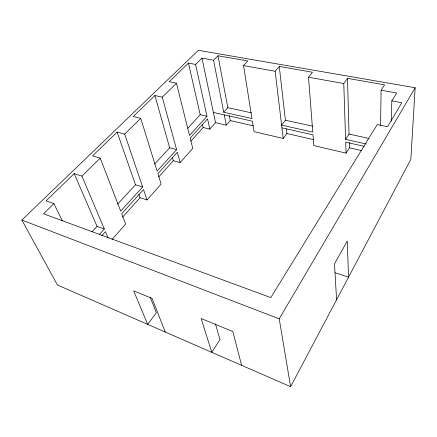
<?xml version="1.0" encoding="UTF-8"?>
<svg xmlns="http://www.w3.org/2000/svg" width="437" height="437" viewBox="0 0 437 437"><rect width="100%" height="100%" fill="white"/><g stroke="black" fill="none" stroke-linecap="round" stroke-linejoin="round"><path stroke-width="0.66" d="M380.551 125.43L381.108 90.219L384.587 84.822L347.497 78.354L343.766 83.533L345.601 139.392L366.239 143.986M391.219 121.131L391.831 100.865L396.665 93.005L381.108 90.219M415.15 87.733L410.846 159.352L290.616 386.69L57.438 285.022L21.85 220.051L198.36 50.31L415.15 87.733L279.221 318.841L290.616 386.69M281.936 127.844L312.996 134.825L313.837 145.603L346.055 153.125L349.431 147.821L349.289 142.675M345.601 139.392L349.048 134.104L347.497 78.354M213.382 112.429L252.395 121.196L254.055 131.652L283.209 138.453L286.918 133.531L286.393 128.893M279.27 66.451L285.405 120.235L281.608 125.14L312.783 132.083L308.5 77.223L312.444 72.242L279.27 66.451L275.141 71.247L283.209 138.453M190.958 141.08L203.15 127.522L209.804 129.117L215.528 122.655L226.279 125.168L230.25 120.574L229.278 115.434M223.749 112.254L227.808 107.682L217.981 55.761L247.823 60.967L243.535 65.588L251.969 118.536L223.749 112.254L213.551 60.224L217.981 55.761M112.025 239.465L125.687 224.044L121.699 213.726L143.522 189.609L147.034 199.955L161.127 184.053L157.915 173.708L177.329 152.262L180.148 162.586L173.314 160.696L172.407 157.478M180.148 162.586L192.75 148.367L190.171 138.07L207.553 118.869L209.804 129.117M122.677 216.992L140.02 197.71L138.895 194.487M158.74 176.898L173.314 160.696M101.799 235.707L105.459 231.665L108.026 237.717M99.374 234.5L104.35 229.037L81.921 176.1L74.181 173.647L46.082 200.834L53.92 203.609L62.245 220.783M142.626 186.976L120.683 211.087L100.215 158.128L92.551 155.872L117.121 132.105L124.676 134.099L142.626 186.976L135.503 184.769L117.121 132.105M162.269 97.167L176.608 149.634L157.096 171.075L140.725 118.334L133.252 116.499L154.917 95.539L162.269 97.167L176.466 83.221L189.516 135.448L206.98 116.258L195.59 64.436L201.987 58.154L213.551 60.224M91.961 231.9L97.047 226.399L74.181 173.647M117.586 204.161L135.503 184.769M154.611 164.083L169.671 147.788L154.917 95.539M187.741 128.221L200.222 114.707L188.434 63.108L195.59 64.436M53.92 203.609L43.558 213.797L270.814 297.608L377.251 124.567L387.564 126.692L401.843 102.722L391.831 100.865M81.921 176.1L100.215 158.128M124.676 134.099L140.725 118.334M188.434 63.108L169.19 81.724L176.466 83.221M243.535 65.588L275.141 71.247M308.5 77.223L343.766 83.533M227.808 107.682L251.33 112.806M285.405 120.235L312.455 126.129M349.048 134.104L368.894 138.431M364.256 146.351L345.694 142.178L346.055 153.125M230.25 120.574L253.296 125.845M286.918 133.531L313.416 139.589M349.431 147.821L361.339 150.547M200.222 114.707L206.98 116.258M169.671 147.788L176.608 149.634M140.02 197.71L147.034 199.955M335.13 272.732L348.546 277.162L347.257 241.06L334.485 263.981L336.583 299.771M97.047 226.399L104.35 229.037M21.85 220.051L279.221 318.841M150.219 297.138L156.353 312.75L147.668 324.363L133.651 290.851L152.103 298.416L165.23 332.022M215.425 323.866L219.98 339.587L211.765 352.309L201.173 318.54L232.817 331.519L241.639 365.337M202.424 124.326L203.15 127.522M201.987 58.154L215.528 122.655M224.263 114.871L226.279 125.168"/></g></svg>
